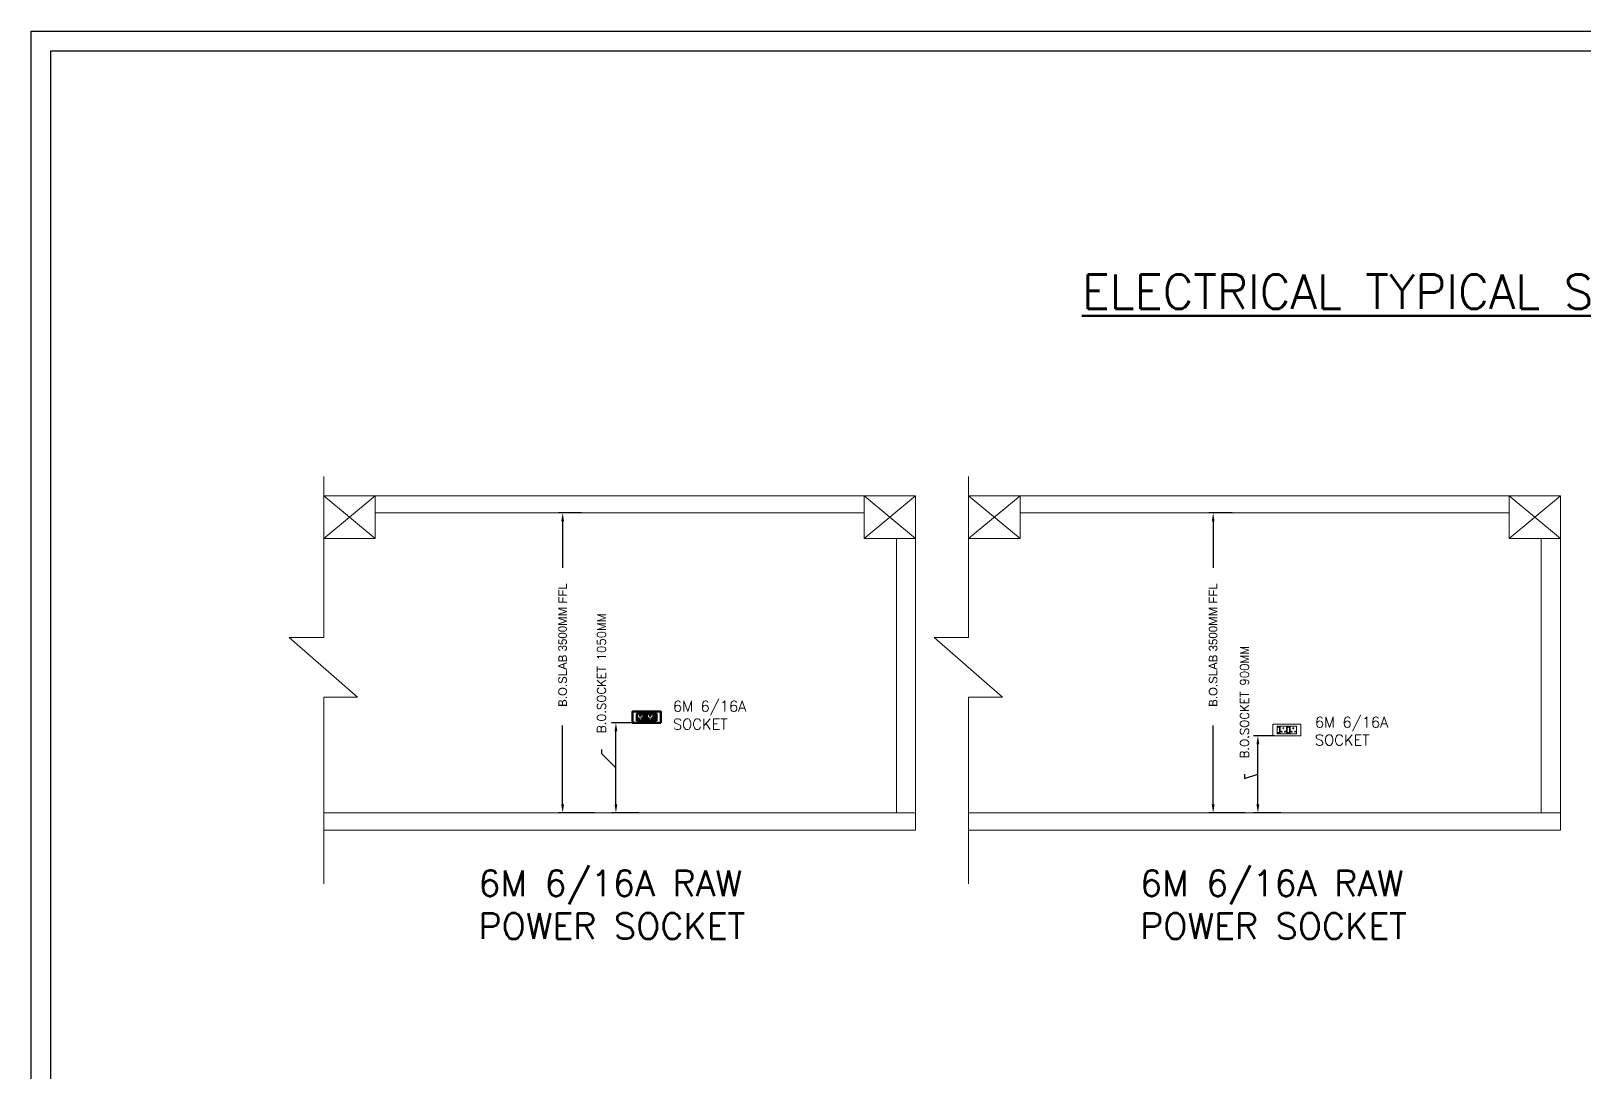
# Model space of a CAD drawing. Header units: millimetres. Extents: x 1327414 to 2124380, y -346496 to -91575.
# Drawn here: x 1509619 to 1527733, y -253062 to -240919 of the extents above; entities that cross this region are included whole.
import ezdxf

# ---------------------------------------------------------------- set-up
doc = ezdxf.new("R2010")
doc.units = ezdxf.units.MM
doc.header["$LTSCALE"] = 600
doc.header["$MEASUREMENT"] = 0
doc.header["$PDMODE"] = 35
for name, color, linetype, lineweight in [('DIM', 7, 'Continuous', 0), ('ELE-2NOS OF 6-16 RAW POWER SOCKET', 1, 'Continuous', 20), ('ELE. 2N0S OF 6-16 UPS SOCKETS', 191, 'Continuous', 15), ('MEP_HVAC_RA_DUCT', 1, 'Continuous', 9)]:
    doc.layers.add(name, color=color, linetype=linetype, lineweight=lineweight)
doc.layers.add('TEXT', color=6, linetype='Continuous')
doc.styles.add('Century', font='')
doc.styles.get("Standard").update_dxf_attribs({"font": ''})
doc.styles.get('Century').set_extended_font_data('Century Gothic')
doc.styles.get('Standard').set_extended_font_data('Stylus BT')
doc.dimstyles.new('AR-BRICK WORK', dxfattribs={"dimscale": 100, "dimtxt": 1, "dimasz": 1, "dimexe": 0.5, "dimexo": 0, "dimgap": 0.25, "dimtad": 0, "dimdec": 0, "dimzin": 1, "dimdsep": 46, "dimtxsty": 'Century', "dimblk": 'OBLIQUE', "dimcen": 0, "dimdle": 1, "dimclrd": 8, "dimclre": 8, "dimclrt": 4, "dimadec": 0, "dimazin": 0, "dimtfac": 1, "dimtdec": 0, "dimtofl": 0, "dimtmove": 1, "dimatfit": 3, "dimldrblk": 'ARCHTICK', "dimfxl": 1, "dimtolj": 1, "dimtzin": 1, "dimarcsym": 2})

# ---------------------------------------------------------------- blocks, each defined once
blk = doc.blocks.new('54Y')
at = {"layer": 'ELE. 2N0S OF 6-16 UPS SOCKETS', "color": 140, "lineweight": 50}
for p, q in [((26.47827757196501, 311.514777275268), (26.47827757196501, 277.7060816230951)), ((26.47827757196501, 277.7060816230951), (26.47827757196501, 311.514777275268)), ((26.47827757196501, 311.514777275268), (123.5217558327131, 311.514777275268)), ((26.47827757196501, 311.514777275268), (123.5217558327131, 311.514777275268)), ((123.5217558327131, 277.7060816230951), (26.47827757196501, 277.7060816230951)), ((123.5217558327131, 272.0712990143802), (26.47827757196501, 272.0712990143802)), ((26.47827757196501, 272.0712990143802), (26.47827757196501, 187.0564876535209)), ((37.04349496308714, 280.5234729273943), (37.04349496308714, 308.6973859709688)), ((37.04349496308714, 308.6973859709688), (112.956538441591, 308.6973859709688)), ((112.956538441591, 280.5234729273943), (37.04349496308714, 280.5234729273943)), ((109.5756688760594, 308.6973859709688), (109.5756688760594, 280.5234729273943)), ((112.956538441591, 308.6973859709688), (112.956538441591, 280.5234729273943)), ((123.5217558327131, 311.514777275268), (123.5217558327131, 277.7060816230951)), ((123.5217558327131, 187.0564876535209), (123.5217558327131, 272.0712990143802)), ((26.47827757196501, 187.0564876535209), (123.5217558327131, 187.0564876535209)), ((26.47827757196501, 181.421705044806), (26.47827757196501, 147.6130093926331)), ((26.47827757196501, 147.6130093926331), (26.47827757196501, 181.421705044806)), ((26.47827757196501, 181.421705044806), (123.5217558327131, 181.421705044806)), ((26.47827757196501, 181.421705044806), (123.5217558327131, 181.421705044806)), ((123.5217558327131, 147.6130093926331), (26.47827757196501, 147.6130093926331)), ((26.47827757196501, 141.9782267840346), (26.47827757196501, 56.96341542294249)), ((123.5217558327131, 141.9782267839182), (26.47827757196501, 141.9782267840346)), ((26.47827757196501, 56.96341542294249), (123.5217558327131, 56.96341542294249)), ((37.04349496308714, 150.4304006969323), (37.04349496308714, 178.6043137405068)), ((37.04349496308714, 178.6043137405068), (112.956538441591, 178.6043137405068)), ((112.956538441591, 150.4304006969323), (37.04349496308714, 150.4304006969323)), ((109.5756688760594, 178.6043137405068), (109.5756688760594, 150.4304006969323)), ((112.956538441591, 178.6043137405068), (112.956538441591, 150.4304006969323)), ((123.5217558327131, 181.421705044806), (123.5217558327131, 147.6130093926331)), ((123.5217558327131, 56.96341542294249), (123.5217558327131, 141.9782267839182))]:
    blk.add_line(p, q, dxfattribs=at)
blk.add_lwpolyline([(150.0000167023391, 368.4782267840346), (150.0000167023391, -3.408570773899555e-05), (1.670233905315399e-05, -3.408570773899555e-05), (1.670233905315399e-05, 368.4782267840346)], close=True, dxfattribs=at)
for centre, radius, start, end in [((51.0441935909912, 229.5638933338923), 6.616767067352899, 37.15836531134893, 322.8416346894545), ((57.6623347918503, 229.5638933338923), 4.216839631111756, 251.4031195246938, 108.5968804753062), ((93.94305925024673, 253.7909974476788), 5.702069884257259, 357.4899662947843, 264.7310871132328), ((93.94305925024673, 205.3367892201059), 5.702069884257259, 95.26891288676727, 2.510033705215693), ((97.86539773689583, 249.2964036588091), 4.600757324913441, 194.9048633362892, 67.31619007157398), ((97.86539773689583, 209.8313830093248), 4.600757324913441, 292.683809928426, 165.0951366637108), ((51.0441935909912, 99.47082110343035), 6.616767067352899, 37.15836531134893, 322.8416346894545), ((57.6623347918503, 99.47082110343035), 4.216839631111756, 251.4031195246938, 108.5968804753062), ((93.94305925024673, 123.6979252172168), 5.702069884257259, 357.4899662947843, 264.7310871132328), ((93.94305925024673, 75.24371698964387), 5.702069884257259, 95.26891288676727, 2.510033705215693), ((97.86539773689583, 119.2033314283472), 4.600757324913441, 194.9048633362892, 67.31619007157398), ((97.86539773689583, 79.73831077862997), 4.600757324913441, 292.683809928426, 165.0951366637108)]:
    blk.add_arc(centre, radius, start, end, dxfattribs=at)
blk = doc.blocks.new('*D99')
at = {"layer": 'Defpoints', "color": 0, "transparency": 16777216}
for p in [(1516441.025729274, -248989.9831536384), (1516744.306012287, -248989.9831536384), (1516706.983621616, -250040.3382331922)]:
    blk.add_point(p, dxfattribs=at)
at = {"layer": 'DIM', "color": 8, "lineweight": -2, "ltscale": 10, "transparency": 16777216}
for p, q in [((1516744.306012287, -248989.9831536384), (1516391.025729274, -248989.9831536384)), ((1516441.025729274, -249940.3382331922), (1516441.025729274, -249089.9831536384)), ((1516272.955653284, -249299.1965629155), (1516272.955653284, -249349.1965629155)), ((1516272.955653284, -249349.1965629155), (1516441.025729274, -249515.1606934153)), ((1516706.983621616, -250040.3382331922), (1516391.025729274, -250040.3382331922))]:
    blk.add_line(p, q, dxfattribs=at)
at = {"layer": 'DIM', "color": 8, "transparency": 16777216}
for points in [[(1516457.69239594, -249089.9831536384), (1516424.359062607, -249089.9831536384), (1516441.025729274, -248989.9831536384)], [(1516424.359062607, -249940.3382331922), (1516457.69239594, -249940.3382331922), (1516441.025729274, -250040.3382331922)]]:
    blk.add_solid(points, dxfattribs=at)
at = {"layer": 'DIM', "color": 7, "lineweight": 50, "transparency": 16777216, "insert": (1516272.955653284, -248445.6251343442), "char_height": 100, "attachment_point": 5, "rotation": 90}
blk.add_mtext('\\A1;\\A1;{\\Fromans.shx|c228; B.O.SOCKET 1050MM }', dxfattribs=at)
blk = doc.blocks.new('_ArchTick')
at = {"color": 0, "linetype": 'ByBlock', "const_width": 0.15}
blk.add_lwpolyline([(-0.5, -0.5), (0.5, 0.5)], dxfattribs=at)
blk = doc.blocks.new('RTUH 6U')
at = {"layer": 'ELE-2NOS OF 6-16 RAW POWER SOCKET', "color": 30, "ltscale": 300}
for p, q in [((-311.5148522858508, -26.47821136575658), (-226.5000409251079, -26.47821136575658)), ((-311.5148522858508, -123.5216896266211), (-311.5148522858508, -26.47821136575658)), ((-226.5000409251079, -123.5216896266211), (-311.5148522858508, -123.5216896266211)), ((-226.5000409251079, -26.47821136575658), (-226.5000409251079, -123.5216896266211)), ((-187.0565626639873, -26.47821136575658), (-220.8652583165094, -26.47821136575658)), ((-220.8652583165094, -26.47821136575658), (-220.8652583165094, -123.5216896266211)), ((-187.0565626639873, -123.5216896266211), (-220.8652583165094, -123.5216896266211)), ((-220.8652583165094, -123.5216896266211), (-187.0565626639873, -123.5216896266211)), ((-189.8739539682865, -37.04342875699513), (-218.0478670122102, -37.04342875699513)), ((-218.0478670122102, -37.04342875699513), (-218.0478670122102, -112.9564722352661)), ((-189.8739539682865, -40.42429832229391), (-218.0478670122102, -40.42429832229391)), ((-218.0478670122102, -112.9564722352661), (-189.8739539682865, -112.9564722352661)), ((-189.8739539682865, -112.9564722352661), (-189.8739539682865, -37.04342875699513)), ((-187.0565626639873, -123.5216896266211), (-187.0565626639873, -26.47821136575658)), ((-187.0565626639873, -123.5216896266211), (-187.0565626639873, -26.47821136575658)), ((-181.4217800553888, -123.5216896266211), (-181.4217800553888, -26.47821136575658)), ((-181.4217800553888, -26.47821136575658), (-96.40696869464591, -26.47821136575658)), ((-96.40696869464591, -123.5216896266211), (-181.4217800553888, -123.5216896266211)), ((-96.40696869464591, -26.47821136575658), (-96.40696869464591, -123.5216896266211)), ((-56.96349043352529, -26.47821136575658), (-90.77218608604744, -26.47821136575658)), ((-90.77218608604744, -26.47821136575658), (-90.77218608604744, -123.5216896266211)), ((-56.96349043352529, -123.5216896266211), (-90.77218608604744, -123.5216896266211)), ((-90.77218608604744, -123.5216896266211), (-56.96349043352529, -123.5216896266211)), ((-59.78088173829019, -37.04342875699513), (-87.9547947817482, -37.04342875699513)), ((-87.9547947817482, -37.04342875699513), (-87.9547947817482, -112.9564722352661)), ((-59.78088173829019, -40.42429832229391), (-87.9547947817482, -40.42429832229391)), ((-87.9547947817482, -112.9564722352661), (-59.78088173829019, -112.9564722352661)), ((-59.78088173829019, -112.9564722352661), (-59.78088173829019, -37.04342875699513)), ((-56.96349043352529, -123.5216896266211), (-56.96349043352529, -26.47821136575658)), ((-56.96349043352529, -123.5216896266211), (-56.96349043352529, -26.47821136575658))]:
    blk.add_line(p, q, dxfattribs=at)
blk.add_lwpolyline([(-4.092510789632797e-05, 4.950386937707663e-05), (-368.4783017947339, 4.950386937707663e-05), (-368.4783017947339, -149.9999504961306), (-4.092510789632797e-05, -149.9999504961306)], close=True, dxfattribs=at)
for centre, radius, start, end in [((-293.2345507191494, -56.05690794810653), 5.702069884256065, 87.48996629468185, 354.7310871131253), ((-288.7399569302797, -52.13456946169026), 4.600757324912477, 284.9048633383454, 157.3161900704558), ((-269.0074466057122, -98.95577360759489), 6.616767067351513, 127.1583653105455, 52.84163468502312), ((-269.0074466057122, -92.33763240661938), 4.216839631110872, 341.4031195241894, 198.5968804773098), ((-249.274936280679, -52.13456946169026), 4.600757324912477, 22.68380993221952, 255.0951366616546), ((-244.7803424918093, -56.05690794810653), 5.702069884256065, 185.2689128868746, 92.51003370531816), ((-163.1414784886874, -56.05690794810653), 5.702069884256065, 87.48996629468185, 354.7310871131253), ((-158.6468846998177, -52.13456946169026), 4.600757324912477, 284.9048633383454, 157.3161900677805), ((-138.9143743752502, -98.95577360759489), 6.616767067351513, 127.1583653105455, 52.84163468502312), ((-138.9143743752502, -92.33763240661938), 4.216839631110872, 341.4031195241894, 198.5968804773098), ((-119.181864050217, -52.13456946169026), 4.600757324912477, 22.68380993221952, 255.0951366616546), ((-114.6872702613473, -56.05690794810653), 5.702069884256065, 185.2689128868746, 92.51003370531816)]:
    blk.add_arc(centre, radius, start, end, dxfattribs=at)
blk = doc.blocks.new('*D100')
at = {"layer": 'Defpoints', "color": 0, "transparency": 16777216}
for p in [(1523929.457058324, -249140.2309959375), (1524124.399669233, -249140.2309959375), (1524195.414950667, -250040.3382331922)]:
    blk.add_point(p, dxfattribs=at)
at = {"layer": 'DIM', "color": 8, "lineweight": -2, "ltscale": 10, "transparency": 16777216}
for p, q in [((1524124.399669233, -249140.2309959375), (1523879.457058324, -249140.2309959375)), ((1523929.457058324, -249940.3382331922), (1523929.457058324, -249240.2309959375)), ((1523772.938287424, -249587.9942501271), (1523772.938287424, -249637.9942501271)), ((1523772.938287424, -249637.9942501271), (1523929.457058324, -249590.2846145649)), ((1524195.414950667, -250040.3382331922), (1523879.457058324, -250040.3382331922))]:
    blk.add_line(p, q, dxfattribs=at)
at = {"layer": 'DIM', "color": 8, "transparency": 16777216}
for points in [[(1523946.123724991, -249240.2309959375), (1523912.790391658, -249240.2309959375), (1523929.457058324, -249140.2309959375)], [(1523912.790391658, -249940.3382331922), (1523946.123724991, -249940.3382331922), (1523929.457058324, -250040.3382331922)]]:
    blk.add_solid(points, dxfattribs=at)
at = {"layer": 'DIM', "color": 7, "lineweight": 50, "transparency": 16777216, "insert": (1523772.938287424, -248782.0418691747), "char_height": 100, "attachment_point": 5, "rotation": 90}
blk.add_mtext('\\A1;\\A1;{\\Fromans.shx|c228; B.O.SOCKET 900MM }', dxfattribs=at)
blk = doc.blocks.new('*D102')
at = {"layer": 'Defpoints', "color": 0, "transparency": 16777216}
for p in [(1515819.464517069, -246540.3382331922), (1516039.37591043, -246540.3382331922), (1516192.923966841, -250040.3382331922)]:
    blk.add_point(p, dxfattribs=at)
at = {"layer": 'DIM', "color": 8, "lineweight": -2, "ltscale": 10, "transparency": 16777216}
for p, q in [((1516039.37591043, -246540.3382331922), (1515769.464517069, -246540.3382331922)), ((1515819.464517069, -246640.3382331922), (1515819.464517069, -247180.2805922392)), ((1515819.464517069, -249940.3382331922), (1515819.464517069, -249020.7567827154)), ((1516192.923966841, -250040.3382331922), (1515769.464517069, -250040.3382331922))]:
    blk.add_line(p, q, dxfattribs=at)
at = {"layer": 'DIM', "color": 8, "transparency": 16777216}
for points in [[(1515836.131183736, -246640.3382331922), (1515802.797850402, -246640.3382331922), (1515819.464517069, -246540.3382331922)], [(1515802.797850402, -249940.3382331922), (1515836.131183736, -249940.3382331922), (1515819.464517069, -250040.3382331922)]]:
    blk.add_solid(points, dxfattribs=at)
at = {"layer": 'DIM', "color": 7, "lineweight": 50, "transparency": 16777216, "insert": (1515819.464517069, -248100.5186874774), "char_height": 100, "attachment_point": 5, "rotation": 90}
blk.add_mtext('\\A1;\\A1; B.O.SLAB 3500MM FFL', dxfattribs=at)
blk = doc.blocks.new('*D103')
at = {"layer": 'Defpoints', "color": 0, "transparency": 16777216}
for p in [(1523407.83706483, -246540.3382331922), (1523627.748458191, -246540.3382331922), (1523781.296514602, -250040.3382331922)]:
    blk.add_point(p, dxfattribs=at)
at = {"layer": 'DIM', "color": 8, "lineweight": -2, "ltscale": 10, "transparency": 16777216}
for p, q in [((1523627.748458191, -246540.3382331922), (1523357.83706483, -246540.3382331922)), ((1523407.83706483, -246640.3382331922), (1523407.83706483, -247180.2805922392)), ((1523407.83706483, -249940.3382331922), (1523407.83706483, -249020.7567827154)), ((1523781.296514602, -250040.3382331922), (1523357.83706483, -250040.3382331922))]:
    blk.add_line(p, q, dxfattribs=at)
at = {"layer": 'DIM', "color": 8, "transparency": 16777216}
for points in [[(1523424.503731497, -246640.3382331922), (1523391.170398164, -246640.3382331922), (1523407.83706483, -246540.3382331922)], [(1523391.170398164, -249940.3382331922), (1523424.503731497, -249940.3382331922), (1523407.83706483, -250040.3382331922)]]:
    blk.add_solid(points, dxfattribs=at)
at = {"layer": 'DIM', "color": 7, "lineweight": 50, "transparency": 16777216, "insert": (1523407.83706483, -248100.5186874774), "char_height": 100, "attachment_point": 5, "rotation": 90}
blk.add_mtext('\\A1;\\A1; B.O.SLAB 3500MM FFL', dxfattribs=at)

msp = doc.modelspace()

# ---------------------------------------------------------------- linework, layer by layer
for points in [[(1545484.634679044, -240919.1767072207), (1545484.634679044, -266961.734217403), (1509618.729716668, -266961.734217403), (1509618.729716668, -240919.1767072207)], [(1545252.802258425, -241151.0091278377), (1545252.802258425, -266729.9017967853), (1509850.562137285, -266729.9017967853), (1509850.562137285, -241151.0091278377)]]:
    msp.add_lwpolyline(points, close=True)
at = {"layer": 'MEP_HVAC_RA_DUCT', "color": 8, "linetype": 'ByBlock'}
for p, q in [((1513032.54910362, -246115.8813410214), (1513032.54910362, -247993.8689500171)), ((1520555.686523992, -246115.8813410214), (1520555.686523992, -247993.8689500171)), ((1513032.54910362, -246340.3382331922), (1513632.54910362, -246840.3382331922)), ((1513032.54910362, -246840.3382331922), (1513632.54910362, -246340.3382331922)), ((1519337.54910362, -246340.3382331922), (1519937.54910362, -246840.3382331922)), ((1519337.54910362, -246840.3382331922), (1519937.54910362, -246340.3382331922)), ((1520555.686523992, -246340.3382331922), (1521155.686523992, -246840.3382331922)), ((1520555.686523992, -246840.3382331922), (1521155.686523991, -246340.3382331922)), ((1526860.686523992, -246340.3382331922), (1527460.686523992, -246840.3382331922)), ((1526860.686523992, -246840.3382331922), (1527460.686523991, -246340.3382331922)), ((1519712.54910362, -246840.3382331922), (1519712.54910362, -250040.3382331922)), ((1519937.54910362, -246840.3382331922), (1519937.54910362, -250240.3382331922)), ((1527235.686523992, -246840.3382331922), (1527235.686523992, -250040.3382331922)), ((1527460.686523992, -246840.3382331922), (1527460.686523992, -250240.3382331922)), ((1513032.54910362, -247993.8689500171), (1512630.445849579, -247993.8689500171)), ((1512630.445849579, -247993.8689500171), (1513426.051048402, -248688.7243653453)), ((1520555.686523992, -247993.8689500171), (1520153.583269951, -247993.8689500171)), ((1520153.583269951, -247993.8689500171), (1520949.188468773, -248688.7243653453)), ((1513426.051048402, -248688.7243653453), (1513032.54910362, -248688.7243653453)), ((1513032.54910362, -248688.7243653453), (1513032.54910362, -250868.9506051638)), ((1520949.188468773, -248688.7243653453), (1520555.686523992, -248688.7243653453)), ((1520555.686523992, -248688.7243653453), (1520555.686523992, -250868.9506051638))]:
    msp.add_line(p, q, dxfattribs=at)
for points in [[(1513032.54910362, -246340.3382331922), (1513032.54910362, -246840.3382331922), (1513632.54910362, -246840.3382331922), (1513632.54910362, -246340.3382331922), (1513032.54910362, -246340.3382331922)], [(1519567.54910362, -246340.3382331922), (1513632.54910362, -246340.3382331948)], [(1519337.54910362, -246340.3382331922), (1519337.54910362, -246840.3382331922), (1519937.54910362, -246840.3382331922), (1519937.54910362, -246340.3382331922), (1519337.54910362, -246340.3382331922)], [(1520555.686523992, -246340.3382331922), (1520555.686523992, -246840.3382331922), (1521155.686523992, -246840.3382331922), (1521155.686523991, -246340.3382331922), (1520555.686523992, -246340.3382331922)], [(1527090.686523992, -246340.3382331922), (1521155.686523991, -246340.3382331948)], [(1526860.686523992, -246340.3382331922), (1526860.686523992, -246840.3382331922), (1527460.686523992, -246840.3382331922), (1527460.686523991, -246340.3382331922), (1526860.686523992, -246340.3382331922)], [(1519337.54910362, -246540.3382331922), (1513632.54910362, -246540.3382331948)], [(1526860.686523992, -246540.3382331922), (1521155.686523991, -246540.3382331948)], [(1519937.54910362, -250040.3382331922), (1513032.54910362, -250040.3382331922)], [(1527460.686523992, -250040.3382331922), (1520555.686523992, -250040.3382331922)], [(1519937.54910362, -250240.3382331922), (1513032.54910362, -250240.3382331922)], [(1527460.686523992, -250240.3382331922), (1520555.686523992, -250240.3382331922)]]:
    msp.add_lwpolyline(points, dxfattribs=at)

# ---------------------------------------------------------------- block references
at = {"layer": 'ELE-2NOS OF 6-16 RAW POWER SOCKET', "color": 3, "linetype": 'ByBlock', "xscale": 0.8933333333333332, "yscale": 0.8933333333333332, "zscale": 0.8933333333333332, "rotation": 180}
msp.add_blockref('RTUH 6U', (1524102.257630492, -249140.230951714), dxfattribs=at)
at = {"layer": 'ELE. 2N0S OF 6-16 UPS SOCKETS', "color": 254, "linetype": 'ByBlock', "true_color": 0xdebad0, "xscale": 0.8901213431943544, "yscale": 0.8901213431943544, "zscale": 0.8901213431943544, "rotation": 270}
msp.add_blockref('54Y', (1516635.968370523, -248856.4649372921), dxfattribs=at)

# ---------------------------------------------------------------- texts
at = {"layer": 'DIM', "lineweight": 50, "ltscale": 10, "char_height": 125, "width": 1022.634166140109, "attachment_point": 1}
for insert in [(1517106.570546191, -248734.3291182879), (1524595.001875242, -248919.7134558453)]:
    msp.add_mtext('{\\Fromans.shx|c228;\\C0;6M 6/16A SOCKET}', dxfattribs=dict(at, insert=insert))
at = {"layer": 'TEXT', "lineweight": 50, "ltscale": 10, "attachment_point": 1}
for s, insert, char_height, width in [('{\\L\\Fromans.shx|c228;\\C0;ELECTRICAL TYPICAL SOCKETS DETAILS}', (1521875.764323741, -243760.9750209239), 400, 12876.57061176747), ('{\\Fromans.shx|c228;\\C0;6M 6/16A RAW POWER SOCKET}', (1514837.472860649, -250710.5930485269), 300, 4707.324512636755), ('{\\Fromans.shx|c228;\\C0;6M 6/16A RAW POWER SOCKET}', (1522555.662945128, -250710.5930485269), 300, 4707.324512636755)]:
    msp.add_mtext(s, dxfattribs=dict(at, insert=insert, char_height=char_height, width=width))

# ---------------------------------------------------------------- dimensions: what is measured, and where the dimension line sits
at = {"layer": 'DIM', "lineweight": 50, "ltscale": 10}
for base, p1, p2, text, picture, middle in [((1515819.464517069, -246540.3382331922), (1516192.923966841, -250040.3382331922), (1516039.37591043, -246540.3382331922), '\\A1; B.O.SLAB <>MM FFL', '*D102', (1515819.464517069, -248100.5186874774)), ((1523407.83706483, -246540.3382331922), (1523781.296514602, -250040.3382331922), (1523627.748458191, -246540.3382331922), '\\A1; B.O.SLAB <>MM FFL', '*D103', (1523407.83706483, -248100.5186874774)), ((1516441.025729274, -248989.9831536384), (1516706.983621616, -250040.3382331922), (1516744.306012287, -248989.9831536384), '\\A1;{\\Fromans.shx|c228; B.O.SOCKET <>MM }', '*D99', (1516272.955653284, -249274.1965629155)), ((1523929.457058324, -249140.2309959375), (1524195.414950667, -250040.3382331922), (1524124.399669233, -249140.2309959375), '\\A1;{\\Fromans.shx|c228; B.O.SOCKET <>MM }', '*D100', (1523772.938287424, -249562.9942501271))]:
    dim = msp.add_linear_dim(base=base, p1=p1, p2=p2, angle=90, text=text, dimstyle='AR-BRICK WORK', override={"dimtxsty": 'Standard', "dimclrt": 7, "dimldrblk": 'ArchTick', "dimarcsym": 2}, dxfattribs=at)
    dim.commit()
    dim.dimension.update_dxf_attribs({"geometry": picture, "text_midpoint": middle, "dimtype": 160})

doc.saveas('drawing.dxf')
